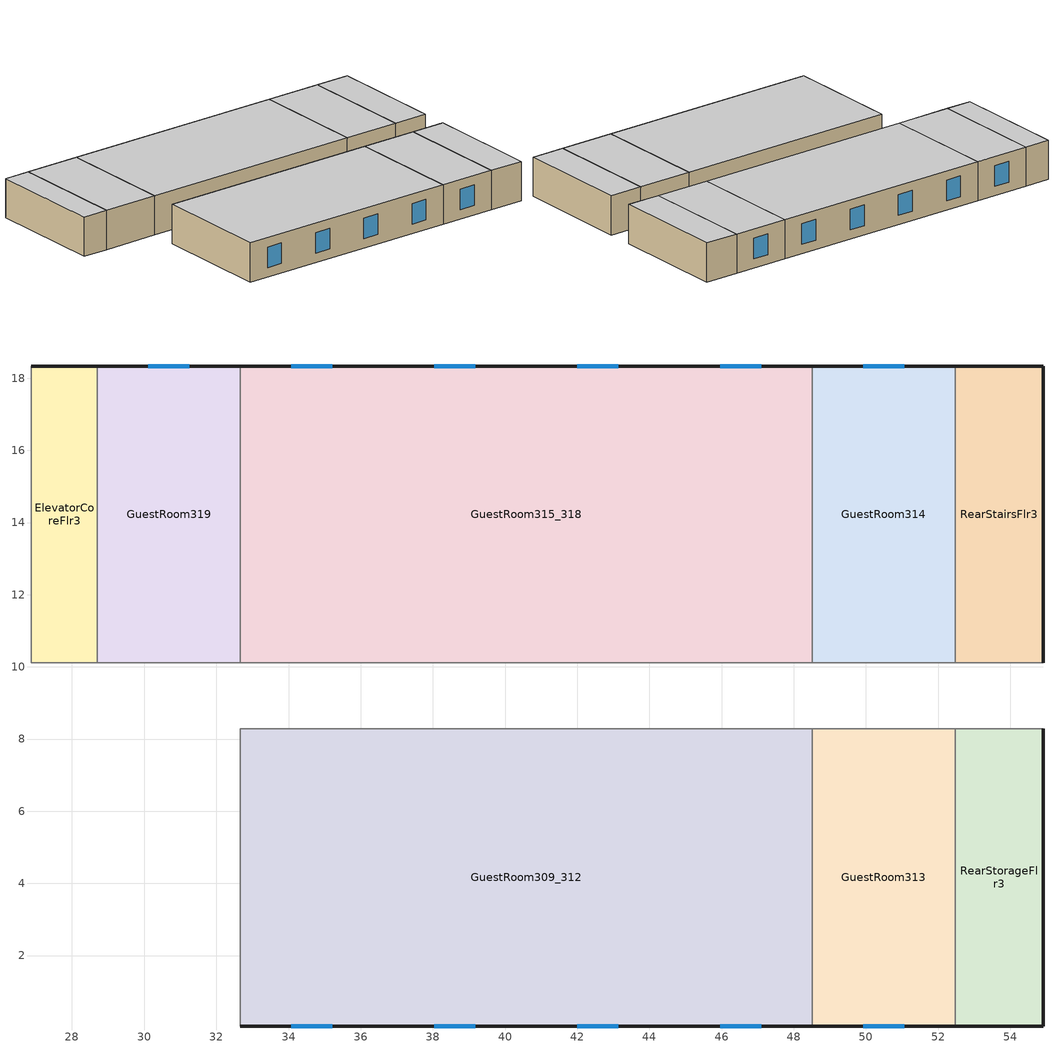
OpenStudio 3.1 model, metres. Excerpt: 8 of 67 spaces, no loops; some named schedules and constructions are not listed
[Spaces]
RearStairsFlr3
 floor to RearStairsFlr2 (NACM_Interior Floor): 54.91,18.34 54.91,10.11 52.47,10.11 52.47,18.34 z6.1
 wall outside (Base_CZ12-NonresMetalFrameWallU055): 54.91,10.11 54.91,18.34 52.47,18.34 z6.1:8.84
 wall to CorridorFlr3: 52.47,10.11 54.91,10.11 z6.1:8.84
 wall to GuestRoom314: 52.47,18.34 52.47,10.11 z6.1:8.84
 ceiling to RearStairsFlr4: 54.91,10.11 54.91,18.34 52.47,18.34 52.47,10.11 z8.84
GuestRoom309_312
 floor to GuestRoom209_212 (NACM_Interior Floor): 48.51,8.28 48.51,0.05 32.66,0.05 32.66,8.28 z6.1
 wall outside (Base_CZ12-ResMetalFrameWallU069): 32.66,0.05 48.51,0.05 z6.1:8.84
 wall to CorridorFlr3: 48.51,8.28 32.66,8.28 z6.1:8.84
 wall to GuestRoom306_308: 32.66,8.28 32.66,0.05 z6.1:8.84
 wall to GuestRoom313 (NACM_Interior Wall): 48.51,0.05 48.51,8.28 z6.1:8.84
 window (Base_AllCZ_FixedWinU36_Res): 34.07,0.05 35.21,0.05 / 38.04,0.05 39.18,0.05 / 42,0.05 43.14,0.05 / 45.96,0.05 47.1,0.05 z6.75:8.19
 ceiling to GuestRoom409_412: 48.51,0.05 48.51,8.28 32.66,8.28 32.66,0.05 z8.84
GuestRoom313
 floor to GuestRoom213 (NACM_Interior Floor): 52.47,8.28 52.47,0.05 48.51,0.05 48.51,8.28 z6.1
 wall outside (Base_CZ12-ResMetalFrameWallU069): 48.51,0.05 52.47,0.05 z6.1:8.84
 wall to CorridorFlr3: 52.47,8.28 48.51,8.28 z6.1:8.84
 wall to RearStorageFlr3 (NACM_Interior Wall): 52.47,0.05 52.47,8.28 z6.1:8.84
 window (Base_AllCZ_FixedWinU36_Res): 49.92,0.05 51.06,0.05 z6.75:8.19
 ceiling to GuestRoom413: 52.47,0.05 52.47,8.28 48.51,8.28 48.51,0.05 z8.84
RearStorageFlr3
 floor to RearStorageFlr2 (NACM_Interior Floor): 54.91,8.28 54.91,0.05 52.47,0.05 52.47,8.28 z6.1
 wall outside (Base_CZ12-NonresMetalFrameWallU055): 52.47,0.05 54.91,0.05 54.91,8.28 z6.1:8.84
 wall to CorridorFlr3: 54.91,8.28 52.47,8.28 z6.1:8.84
 ceiling to RearStorageFlr4: 54.91,0.05 54.91,8.28 52.47,8.28 52.47,0.05 z8.84
GuestRoom314
 floor to GuestRoom214 (NACM_Interior Floor): 52.47,18.34 52.47,10.11 48.51,10.11 48.51,18.34 z6.1
 wall outside (Base_CZ12-ResMetalFrameWallU069): 52.47,18.34 48.51,18.34 z6.1:8.84
 wall to CorridorFlr3: 48.51,10.11 52.47,10.11 z6.1:8.84
 wall to GuestRoom315_318 (NACM_Interior Wall): 48.51,18.34 48.51,10.11 z6.1:8.84
 window (Base_AllCZ_FixedWinU36_Res): 51.06,18.34 49.92,18.34 z6.75:8.19
 ceiling to GuestRoom414: 52.47,10.11 52.47,18.34 48.51,18.34 48.51,10.11 z8.84
GuestRoom315_318
 floor to GuestRoom215_218 (NACM_Interior Floor): 48.51,18.34 48.51,10.11 32.66,10.11 32.66,18.34 z6.1
 wall outside (Base_CZ12-ResMetalFrameWallU069): 48.51,18.34 32.66,18.34 z6.1:8.84
 wall to CorridorFlr3: 32.66,10.11 48.51,10.11 z6.1:8.84
 wall to GuestRoom319 (NACM_Interior Wall): 32.66,18.34 32.66,10.11 z6.1:8.84
 window (Base_AllCZ_FixedWinU36_Res): 47.1,18.34 45.96,18.34 / 43.14,18.34 42,18.34 / 39.18,18.34 38.04,18.34 / 35.21,18.34 34.07,18.34 z6.75:8.19
 ceiling to GuestRoom415_418: 48.51,10.11 48.51,18.34 32.66,18.34 32.66,10.11 z8.84
GuestRoom319
 floor to GuestRoom219 (NACM_Interior Floor): 32.66,18.34 32.66,10.11 28.7,10.11 28.7,18.34 z6.1
 wall outside (Base_CZ12-ResMetalFrameWallU069): 32.66,18.34 28.7,18.34 z6.1:8.84
 wall to CorridorFlr3: 28.7,10.11 32.66,10.11 z6.1:8.84
 wall to ElevatorCoreFlr3: 28.7,18.34 28.7,10.11 z6.1:8.84
 window (Base_AllCZ_FixedWinU36_Res): 31.25,18.34 30.11,18.34 z6.75:8.19
 ceiling to GuestRoom419: 32.66,10.11 32.66,18.34 28.7,18.34 28.7,10.11 z8.84
ElevatorCoreFlr3
 floor to ElevatorCoreFlr2 (NACM_Dropped Ceiling): 28.7,18.34 28.7,10.11 26.87,10.11 26.87,18.34 z6.1
 wall outside (Base_CZ12-NonresMetalFrameWallU055): 28.7,18.34 26.87,18.34 z6.1:8.84
 wall to CorridorFlr3: 26.87,18.34 26.87,10.11 28.7,10.11 z6.1:8.84
 ceiling to ElevatorCoreFlr4: 28.7,10.11 28.7,18.34 26.87,18.34 26.87,10.11 z8.84
[Schedule:Day]
GuestRoom406_408-ProcESch-da3: 1, 0, 0, 2, 0, 0, 3, 0, 0, 4, 0, 0, 5, 0, 0, 6, 0, 0, 7, 0, 0, 8, 0, 0, 9, 0, 0, 10, 0, 0, 11, 0, 0, 12, 0, 0, 13, 0, 0, 14, 0, 0, 15, 0, 0, 16, 0, 0, 17, 0, 0, 18, 0, 0, 19, 0, 0, 20, 0, 0, 21, 0, 0, 22, 0, 0, 23, 0, 0, 24, 0, 0
GuestRoom406_408-ProcESch-da6: 1, 0, 0.0355, 2, 0, 0.0339, 3, 0, 0.03, 4, 0, 0.0324, 5, 0, 0.0312, 6, 0, 0.031, 7, 0, 0.0316, 8, 0, 0.0344, 9, 0, 0.0394, 10, 0, 0.0382, 11, 0, 0.0375, 12, 0, 0.0382, 13, 0, 0.0389, 14, 0, 0.0395, 15, 0, 0.039, 16, 0, 0.0404, 17, 0, 0.0395, 18, 0, 0.0421, 19, 0, 0.0455, 20, 0, 0.0446, 21, 0, 0.0433, 22, 0, 0.0416, 23, 0, 0.0382, 24, 0, 0.0387
GuestRoom406_408-ProcESch-da7: 1, 0, 0.0342, 2, 0, 0.0318, 3, 0, 0.0307, 4, 0, 0.0302, 5, 0, 0.0293, 6, 0, 0.0302, 7, 0, 0.0341, 8, 0, 0.0376, 9, 0, 0.0363, 10, 0, 0.0334, 11, 0, 0.0325, 12, 0, 0.033, 13, 0, 0.0342, 14, 0, 0.0335, 15, 0, 0.0343, 16, 0, 0.0347, 17, 0, 0.0357, 18, 0, 0.0392, 19, 0, 0.0426, 20, 0, 0.0427, 21, 0, 0.0406, 22, 0, 0.0386, 23, 0, 0.0361, 24, 0, 0.0332
GuestRoom406_408-ProcESch-da8: 1, 0, 0.0359, 2, 0, 0.0343, 3, 0, 0.0337, 4, 0, 0.0328, 5, 0, 0.0317, 6, 0, 0.0315, 7, 0, 0.0322, 8, 0, 0.0349, 9, 0, 0.0397, 10, 0, 0.0386, 11, 0, 0.0379, 12, 0, 0.0387, 13, 0, 0.0395, 14, 0, 0.0401, 15, 0, 0.0396, 16, 0, 0.0407, 17, 0, 0.04, 18, 0, 0.0425, 19, 0, 0.0457, 20, 0, 0.0448, 21, 0, 0.0437, 22, 0, 0.0419, 23, 0, 0.0386, 24, 0, 0.039
[Schedule:Week]
GuestRoom406_408-ProcESch-wk3: GuestRoom406_408-ProcESch-da6, GuestRoom406_408-ProcESch-da7, GuestRoom406_408-ProcESch-da7, GuestRoom406_408-ProcESch-da7, GuestRoom406_408-ProcESch-da7, GuestRoom406_408-ProcESch-da7, GuestRoom406_408-ProcESch-da6, GuestRoom406_408-ProcESch-da6, GuestRoom406_408-ProcESch-da7, GuestRoom406_408-ProcESch-da3, GuestRoom406_408-ProcESch-da6, GuestRoom406_408-ProcESch-da6
GuestRoom406_408-ProcESch-wk4: GuestRoom406_408-ProcESch-da8, GuestRoom406_408-ProcESch-da9, GuestRoom406_408-ProcESch-da9, GuestRoom406_408-ProcESch-da9, GuestRoom406_408-ProcESch-da9, GuestRoom406_408-ProcESch-da9, GuestRoom406_408-ProcESch-da8, GuestRoom406_408-ProcESch-da8, GuestRoom406_408-ProcESch-da9, GuestRoom406_408-ProcESch-da3, GuestRoom406_408-ProcESch-da8, GuestRoom406_408-ProcESch-da8
GuestRoom406_408-ProcESch-wk5: GuestRoom406_408-ProcESch-da10, GuestRoom406_408-ProcESch-da11, GuestRoom406_408-ProcESch-da11, GuestRoom406_408-ProcESch-da11, GuestRoom406_408-ProcESch-da11, GuestRoom406_408-ProcESch-da11, GuestRoom406_408-ProcESch-da10, GuestRoom406_408-ProcESch-da10, GuestRoom406_408-ProcESch-da11, GuestRoom406_408-ProcESch-da3, GuestRoom406_408-ProcESch-da10, GuestRoom406_408-ProcESch-da10
GuestRoom406_408-ProcESch-wk6: GuestRoom406_408-ProcESch-da12, GuestRoom406_408-ProcESch-da13, GuestRoom406_408-ProcESch-da13, GuestRoom406_408-ProcESch-da13, GuestRoom406_408-ProcESch-da13, GuestRoom406_408-ProcESch-da13, GuestRoom406_408-ProcESch-da12, GuestRoom406_408-ProcESch-da12, GuestRoom406_408-ProcESch-da13, GuestRoom406_408-ProcESch-da3, GuestRoom406_408-ProcESch-da12, GuestRoom406_408-ProcESch-da12
GuestRoom406_408-ProcESch-wk7: GuestRoom406_408-ProcESch-da14, GuestRoom406_408-ProcESch-da15, GuestRoom406_408-ProcESch-da15, GuestRoom406_408-ProcESch-da15, GuestRoom406_408-ProcESch-da15, GuestRoom406_408-ProcESch-da15, GuestRoom406_408-ProcESch-da14, GuestRoom406_408-ProcESch-da14, GuestRoom406_408-ProcESch-da15, GuestRoom406_408-ProcESch-da3, GuestRoom406_408-ProcESch-da14, GuestRoom406_408-ProcESch-da14
GuestRoom406_408-ProcESch-wk8: GuestRoom406_408-ProcESch-da16, GuestRoom406_408-ProcESch-da17, GuestRoom406_408-ProcESch-da17, GuestRoom406_408-ProcESch-da17, GuestRoom406_408-ProcESch-da17, GuestRoom406_408-ProcESch-da17, GuestRoom406_408-ProcESch-da16, GuestRoom406_408-ProcESch-da16, GuestRoom406_408-ProcESch-da17, GuestRoom406_408-ProcESch-da3, GuestRoom406_408-ProcESch-da16, GuestRoom406_408-ProcESch-da16
GuestRoom406_408-ProcESch-wk9: GuestRoom406_408-ProcESch-da18, GuestRoom406_408-ProcESch-da19, GuestRoom406_408-ProcESch-da19, GuestRoom406_408-ProcESch-da19, GuestRoom406_408-ProcESch-da19, GuestRoom406_408-ProcESch-da19, GuestRoom406_408-ProcESch-da18, GuestRoom406_408-ProcESch-da18, GuestRoom406_408-ProcESch-da19, GuestRoom406_408-ProcESch-da3, GuestRoom406_408-ProcESch-da18, GuestRoom406_408-ProcESch-da18
GuestRoom406_408-ProcESch-wk10: GuestRoom406_408-ProcESch-da20, GuestRoom406_408-ProcESch-da21, GuestRoom406_408-ProcESch-da21, GuestRoom406_408-ProcESch-da21, GuestRoom406_408-ProcESch-da21, GuestRoom406_408-ProcESch-da21, GuestRoom406_408-ProcESch-da20, GuestRoom406_408-ProcESch-da20, GuestRoom406_408-ProcESch-da21, GuestRoom406_408-ProcESch-da3, GuestRoom406_408-ProcESch-da20, GuestRoom406_408-ProcESch-da20
GuestRoom406_408-ProcESch-wk11: GuestRoom406_408-ProcESch-da22, GuestRoom406_408-ProcESch-da23, GuestRoom406_408-ProcESch-da23, GuestRoom406_408-ProcESch-da23, GuestRoom406_408-ProcESch-da23, GuestRoom406_408-ProcESch-da23, GuestRoom406_408-ProcESch-da22, GuestRoom406_408-ProcESch-da22, GuestRoom406_408-ProcESch-da23, GuestRoom406_408-ProcESch-da3, GuestRoom406_408-ProcESch-da22, GuestRoom406_408-ProcESch-da22
GuestRoom406_408-ProcESch-wk12: GuestRoom406_408-ProcESch-da24, GuestRoom406_408-ProcESch-da25, GuestRoom406_408-ProcESch-da25, GuestRoom406_408-ProcESch-da25, GuestRoom406_408-ProcESch-da25, GuestRoom406_408-ProcESch-da25, GuestRoom406_408-ProcESch-da24, GuestRoom406_408-ProcESch-da24, GuestRoom406_408-ProcESch-da25, GuestRoom406_408-ProcESch-da3, GuestRoom406_408-ProcESch-da24, GuestRoom406_408-ProcESch-da24
GuestRoom409_412-ProcESch-wk1: GuestRoom409_412-ProcESch-da1, GuestRoom409_412-ProcESch-da2, GuestRoom409_412-ProcESch-da2, GuestRoom409_412-ProcESch-da2, GuestRoom409_412-ProcESch-da2, GuestRoom409_412-ProcESch-da2, GuestRoom409_412-ProcESch-da1, GuestRoom409_412-ProcESch-da1, GuestRoom409_412-ProcESch-da2, GuestRoom409_412-ProcESch-da3, GuestRoom409_412-ProcESch-da1, GuestRoom409_412-ProcESch-da1
GuestRoom409_412-ProcESch-wk2: GuestRoom409_412-ProcESch-da4, GuestRoom409_412-ProcESch-da5, GuestRoom409_412-ProcESch-da5, GuestRoom409_412-ProcESch-da5, GuestRoom409_412-ProcESch-da5, GuestRoom409_412-ProcESch-da5, GuestRoom409_412-ProcESch-da4, GuestRoom409_412-ProcESch-da4, GuestRoom409_412-ProcESch-da5, GuestRoom409_412-ProcESch-da3, GuestRoom409_412-ProcESch-da4, GuestRoom409_412-ProcESch-da4
GuestRoom409_412-ProcESch-wk3: GuestRoom409_412-ProcESch-da6, GuestRoom409_412-ProcESch-da7, GuestRoom409_412-ProcESch-da7, GuestRoom409_412-ProcESch-da7, GuestRoom409_412-ProcESch-da7, GuestRoom409_412-ProcESch-da7, GuestRoom409_412-ProcESch-da6, GuestRoom409_412-ProcESch-da6, GuestRoom409_412-ProcESch-da7, GuestRoom409_412-ProcESch-da3, GuestRoom409_412-ProcESch-da6, GuestRoom409_412-ProcESch-da6
GuestRoom409_412-ProcESch-wk4: GuestRoom409_412-ProcESch-da8, GuestRoom409_412-ProcESch-da9, GuestRoom409_412-ProcESch-da9, GuestRoom409_412-ProcESch-da9, GuestRoom409_412-ProcESch-da9, GuestRoom409_412-ProcESch-da9, GuestRoom409_412-ProcESch-da8, GuestRoom409_412-ProcESch-da8, GuestRoom409_412-ProcESch-da9, GuestRoom409_412-ProcESch-da3, GuestRoom409_412-ProcESch-da8, GuestRoom409_412-ProcESch-da8
GuestRoom409_412-ProcESch-wk5: GuestRoom409_412-ProcESch-da10, GuestRoom409_412-ProcESch-da11, GuestRoom409_412-ProcESch-da11, GuestRoom409_412-ProcESch-da11, GuestRoom409_412-ProcESch-da11, GuestRoom409_412-ProcESch-da11, GuestRoom409_412-ProcESch-da10, GuestRoom409_412-ProcESch-da10, GuestRoom409_412-ProcESch-da11, GuestRoom409_412-ProcESch-da3, GuestRoom409_412-ProcESch-da10, GuestRoom409_412-ProcESch-da10
GuestRoom409_412-ProcESch-wk6: GuestRoom409_412-ProcESch-da12, GuestRoom409_412-ProcESch-da13, GuestRoom409_412-ProcESch-da13, GuestRoom409_412-ProcESch-da13, GuestRoom409_412-ProcESch-da13, GuestRoom409_412-ProcESch-da13, GuestRoom409_412-ProcESch-da12, GuestRoom409_412-ProcESch-da12, GuestRoom409_412-ProcESch-da13, GuestRoom409_412-ProcESch-da3, GuestRoom409_412-ProcESch-da12, GuestRoom409_412-ProcESch-da12
GuestRoom409_412-ProcESch-wk7: GuestRoom409_412-ProcESch-da14, GuestRoom409_412-ProcESch-da15, GuestRoom409_412-ProcESch-da15, GuestRoom409_412-ProcESch-da15, GuestRoom409_412-ProcESch-da15, GuestRoom409_412-ProcESch-da15, GuestRoom409_412-ProcESch-da14, GuestRoom409_412-ProcESch-da14, GuestRoom409_412-ProcESch-da15, GuestRoom409_412-ProcESch-da3, GuestRoom409_412-ProcESch-da14, GuestRoom409_412-ProcESch-da14
GuestRoom409_412-ProcESch-wk8: GuestRoom409_412-ProcESch-da16, GuestRoom409_412-ProcESch-da17, GuestRoom409_412-ProcESch-da17, GuestRoom409_412-ProcESch-da17, GuestRoom409_412-ProcESch-da17, GuestRoom409_412-ProcESch-da17, GuestRoom409_412-ProcESch-da16, GuestRoom409_412-ProcESch-da16, GuestRoom409_412-ProcESch-da17, GuestRoom409_412-ProcESch-da3, GuestRoom409_412-ProcESch-da16, GuestRoom409_412-ProcESch-da16
GuestRoom409_412-ProcESch-wk9: GuestRoom409_412-ProcESch-da18, GuestRoom409_412-ProcESch-da19, GuestRoom409_412-ProcESch-da19, GuestRoom409_412-ProcESch-da19, GuestRoom409_412-ProcESch-da19, GuestRoom409_412-ProcESch-da19, GuestRoom409_412-ProcESch-da18, GuestRoom409_412-ProcESch-da18, GuestRoom409_412-ProcESch-da19, GuestRoom409_412-ProcESch-da3, GuestRoom409_412-ProcESch-da18, GuestRoom409_412-ProcESch-da18
GuestRoom409_412-ProcESch-wk10: GuestRoom409_412-ProcESch-da20, GuestRoom409_412-ProcESch-da21, GuestRoom409_412-ProcESch-da21, GuestRoom409_412-ProcESch-da21, GuestRoom409_412-ProcESch-da21, GuestRoom409_412-ProcESch-da21, GuestRoom409_412-ProcESch-da20, GuestRoom409_412-ProcESch-da20, GuestRoom409_412-ProcESch-da21, GuestRoom409_412-ProcESch-da3, GuestRoom409_412-ProcESch-da20, GuestRoom409_412-ProcESch-da20
GuestRoom409_412-ProcESch-wk11: GuestRoom409_412-ProcESch-da22, GuestRoom409_412-ProcESch-da23, GuestRoom409_412-ProcESch-da23, GuestRoom409_412-ProcESch-da23, GuestRoom409_412-ProcESch-da23, GuestRoom409_412-ProcESch-da23, GuestRoom409_412-ProcESch-da22, GuestRoom409_412-ProcESch-da22, GuestRoom409_412-ProcESch-da23, GuestRoom409_412-ProcESch-da3, GuestRoom409_412-ProcESch-da22, GuestRoom409_412-ProcESch-da22
GuestRoom409_412-ProcESch-wk12: GuestRoom409_412-ProcESch-da24, GuestRoom409_412-ProcESch-da25, GuestRoom409_412-ProcESch-da25, GuestRoom409_412-ProcESch-da25, GuestRoom409_412-ProcESch-da25, GuestRoom409_412-ProcESch-da25, GuestRoom409_412-ProcESch-da24, GuestRoom409_412-ProcESch-da24, GuestRoom409_412-ProcESch-da25, GuestRoom409_412-ProcESch-da3, GuestRoom409_412-ProcESch-da24, GuestRoom409_412-ProcESch-da24
GuestRoom413-ProcESch-wk1: GuestRoom413-ProcESch-da1, GuestRoom413-ProcESch-da2, GuestRoom413-ProcESch-da2, GuestRoom413-ProcESch-da2, GuestRoom413-ProcESch-da2, GuestRoom413-ProcESch-da2, GuestRoom413-ProcESch-da1, GuestRoom413-ProcESch-da1, GuestRoom413-ProcESch-da2, GuestRoom413-ProcESch-da3, GuestRoom413-ProcESch-da1, GuestRoom413-ProcESch-da1
GuestRoom413-ProcESch-wk2: GuestRoom413-ProcESch-da4, GuestRoom413-ProcESch-da5, GuestRoom413-ProcESch-da5, GuestRoom413-ProcESch-da5, GuestRoom413-ProcESch-da5, GuestRoom413-ProcESch-da5, GuestRoom413-ProcESch-da4, GuestRoom413-ProcESch-da4, GuestRoom413-ProcESch-da5, GuestRoom413-ProcESch-da3, GuestRoom413-ProcESch-da4, GuestRoom413-ProcESch-da4
GuestRoom413-ProcESch-wk3: GuestRoom413-ProcESch-da6, GuestRoom413-ProcESch-da7, GuestRoom413-ProcESch-da7, GuestRoom413-ProcESch-da7, GuestRoom413-ProcESch-da7, GuestRoom413-ProcESch-da7, GuestRoom413-ProcESch-da6, GuestRoom413-ProcESch-da6, GuestRoom413-ProcESch-da7, GuestRoom413-ProcESch-da3, GuestRoom413-ProcESch-da6, GuestRoom413-ProcESch-da6
GuestRoom413-ProcESch-wk4: GuestRoom413-ProcESch-da8, GuestRoom413-ProcESch-da9, GuestRoom413-ProcESch-da9, GuestRoom413-ProcESch-da9, GuestRoom413-ProcESch-da9, GuestRoom413-ProcESch-da9, GuestRoom413-ProcESch-da8, GuestRoom413-ProcESch-da8, GuestRoom413-ProcESch-da9, GuestRoom413-ProcESch-da3, GuestRoom413-ProcESch-da8, GuestRoom413-ProcESch-da8
GuestRoom413-ProcESch-wk5: GuestRoom413-ProcESch-da10, GuestRoom413-ProcESch-da11, GuestRoom413-ProcESch-da11, GuestRoom413-ProcESch-da11, GuestRoom413-ProcESch-da11, GuestRoom413-ProcESch-da11, GuestRoom413-ProcESch-da10, GuestRoom413-ProcESch-da10, GuestRoom413-ProcESch-da11, GuestRoom413-ProcESch-da3, GuestRoom413-ProcESch-da10, GuestRoom413-ProcESch-da10
GuestRoom413-ProcESch-wk6: GuestRoom413-ProcESch-da12, GuestRoom413-ProcESch-da13, GuestRoom413-ProcESch-da13, GuestRoom413-ProcESch-da13, GuestRoom413-ProcESch-da13, GuestRoom413-ProcESch-da13, GuestRoom413-ProcESch-da12, GuestRoom413-ProcESch-da12, GuestRoom413-ProcESch-da13, GuestRoom413-ProcESch-da3, GuestRoom413-ProcESch-da12, GuestRoom413-ProcESch-da12
GuestRoom413-ProcESch-wk7: GuestRoom413-ProcESch-da14, GuestRoom413-ProcESch-da15, GuestRoom413-ProcESch-da15, GuestRoom413-ProcESch-da15, GuestRoom413-ProcESch-da15, GuestRoom413-ProcESch-da15, GuestRoom413-ProcESch-da14, GuestRoom413-ProcESch-da14, GuestRoom413-ProcESch-da15, GuestRoom413-ProcESch-da3, GuestRoom413-ProcESch-da14, GuestRoom413-ProcESch-da14
GuestRoom413-ProcESch-wk8: GuestRoom413-ProcESch-da16, GuestRoom413-ProcESch-da17, GuestRoom413-ProcESch-da17, GuestRoom413-ProcESch-da17, GuestRoom413-ProcESch-da17, GuestRoom413-ProcESch-da17, GuestRoom413-ProcESch-da16, GuestRoom413-ProcESch-da16, GuestRoom413-ProcESch-da17, GuestRoom413-ProcESch-da3, GuestRoom413-ProcESch-da16, GuestRoom413-ProcESch-da16
GuestRoom413-ProcESch-wk9: GuestRoom413-ProcESch-da18, GuestRoom413-ProcESch-da19, GuestRoom413-ProcESch-da19, GuestRoom413-ProcESch-da19, GuestRoom413-ProcESch-da19, GuestRoom413-ProcESch-da19, GuestRoom413-ProcESch-da18, GuestRoom413-ProcESch-da18, GuestRoom413-ProcESch-da19, GuestRoom413-ProcESch-da3, GuestRoom413-ProcESch-da18, GuestRoom413-ProcESch-da18
GuestRoom413-ProcESch-wk10: GuestRoom413-ProcESch-da20, GuestRoom413-ProcESch-da21, GuestRoom413-ProcESch-da21, GuestRoom413-ProcESch-da21, GuestRoom413-ProcESch-da21, GuestRoom413-ProcESch-da21, GuestRoom413-ProcESch-da20, GuestRoom413-ProcESch-da20, GuestRoom413-ProcESch-da21, GuestRoom413-ProcESch-da3, GuestRoom413-ProcESch-da20, GuestRoom413-ProcESch-da20
GuestRoom413-ProcESch-wk11: GuestRoom413-ProcESch-da22, GuestRoom413-ProcESch-da23, GuestRoom413-ProcESch-da23, GuestRoom413-ProcESch-da23, GuestRoom413-ProcESch-da23, GuestRoom413-ProcESch-da23, GuestRoom413-ProcESch-da22, GuestRoom413-ProcESch-da22, GuestRoom413-ProcESch-da23, GuestRoom413-ProcESch-da3, GuestRoom413-ProcESch-da22, GuestRoom413-ProcESch-da22
GuestRoom413-ProcESch-wk12: GuestRoom413-ProcESch-da24, GuestRoom413-ProcESch-da25, GuestRoom413-ProcESch-da25, GuestRoom413-ProcESch-da25, GuestRoom413-ProcESch-da25, GuestRoom413-ProcESch-da25, GuestRoom413-ProcESch-da24, GuestRoom413-ProcESch-da24, GuestRoom413-ProcESch-da25, GuestRoom413-ProcESch-da3, GuestRoom413-ProcESch-da24, GuestRoom413-ProcESch-da24
GuestRoom414-ProcESch-wk1: GuestRoom414-ProcESch-da1, GuestRoom414-ProcESch-da2, GuestRoom414-ProcESch-da2, GuestRoom414-ProcESch-da2, GuestRoom414-ProcESch-da2, GuestRoom414-ProcESch-da2, GuestRoom414-ProcESch-da1, GuestRoom414-ProcESch-da1, GuestRoom414-ProcESch-da2, GuestRoom414-ProcESch-da3, GuestRoom414-ProcESch-da1, GuestRoom414-ProcESch-da1
GuestRoom414-ProcESch-wk2: GuestRoom414-ProcESch-da4, GuestRoom414-ProcESch-da5, GuestRoom414-ProcESch-da5, GuestRoom414-ProcESch-da5, GuestRoom414-ProcESch-da5, GuestRoom414-ProcESch-da5, GuestRoom414-ProcESch-da4, GuestRoom414-ProcESch-da4, GuestRoom414-ProcESch-da5, GuestRoom414-ProcESch-da3, GuestRoom414-ProcESch-da4, GuestRoom414-ProcESch-da4
GuestRoom414-ProcESch-wk3: GuestRoom414-ProcESch-da6, GuestRoom414-ProcESch-da7, GuestRoom414-ProcESch-da7, GuestRoom414-ProcESch-da7, GuestRoom414-ProcESch-da7, GuestRoom414-ProcESch-da7, GuestRoom414-ProcESch-da6, GuestRoom414-ProcESch-da6, GuestRoom414-ProcESch-da7, GuestRoom414-ProcESch-da3, GuestRoom414-ProcESch-da6, GuestRoom414-ProcESch-da6
GuestRoom414-ProcESch-wk4: GuestRoom414-ProcESch-da8, GuestRoom414-ProcESch-da9, GuestRoom414-ProcESch-da9, GuestRoom414-ProcESch-da9, GuestRoom414-ProcESch-da9, GuestRoom414-ProcESch-da9, GuestRoom414-ProcESch-da8, GuestRoom414-ProcESch-da8, GuestRoom414-ProcESch-da9, GuestRoom414-ProcESch-da3, GuestRoom414-ProcESch-da8, GuestRoom414-ProcESch-da8
GuestRoom414-ProcESch-wk5: GuestRoom414-ProcESch-da10, GuestRoom414-ProcESch-da11, GuestRoom414-ProcESch-da11, GuestRoom414-ProcESch-da11, GuestRoom414-ProcESch-da11, GuestRoom414-ProcESch-da11, GuestRoom414-ProcESch-da10, GuestRoom414-ProcESch-da10, GuestRoom414-ProcESch-da11, GuestRoom414-ProcESch-da3, GuestRoom414-ProcESch-da10, GuestRoom414-ProcESch-da10
GuestRoom414-ProcESch-wk6: GuestRoom414-ProcESch-da12, GuestRoom414-ProcESch-da13, GuestRoom414-ProcESch-da13, GuestRoom414-ProcESch-da13, GuestRoom414-ProcESch-da13, GuestRoom414-ProcESch-da13, GuestRoom414-ProcESch-da12, GuestRoom414-ProcESch-da12, GuestRoom414-ProcESch-da13, GuestRoom414-ProcESch-da3, GuestRoom414-ProcESch-da12, GuestRoom414-ProcESch-da12
GuestRoom414-ProcESch-wk7: GuestRoom414-ProcESch-da14, GuestRoom414-ProcESch-da15, GuestRoom414-ProcESch-da15, GuestRoom414-ProcESch-da15, GuestRoom414-ProcESch-da15, GuestRoom414-ProcESch-da15, GuestRoom414-ProcESch-da14, GuestRoom414-ProcESch-da14, GuestRoom414-ProcESch-da15, GuestRoom414-ProcESch-da3, GuestRoom414-ProcESch-da14, GuestRoom414-ProcESch-da14
GuestRoom414-ProcESch-wk8: GuestRoom414-ProcESch-da16, GuestRoom414-ProcESch-da17, GuestRoom414-ProcESch-da17, GuestRoom414-ProcESch-da17, GuestRoom414-ProcESch-da17, GuestRoom414-ProcESch-da17, GuestRoom414-ProcESch-da16, GuestRoom414-ProcESch-da16, GuestRoom414-ProcESch-da17, GuestRoom414-ProcESch-da3, GuestRoom414-ProcESch-da16, GuestRoom414-ProcESch-da16
GuestRoom414-ProcESch-wk9: GuestRoom414-ProcESch-da18, GuestRoom414-ProcESch-da19, GuestRoom414-ProcESch-da19, GuestRoom414-ProcESch-da19, GuestRoom414-ProcESch-da19, GuestRoom414-ProcESch-da19, GuestRoom414-ProcESch-da18, GuestRoom414-ProcESch-da18, GuestRoom414-ProcESch-da19, GuestRoom414-ProcESch-da3, GuestRoom414-ProcESch-da18, GuestRoom414-ProcESch-da18
GuestRoom414-ProcESch-wk10: GuestRoom414-ProcESch-da20, GuestRoom414-ProcESch-da21, GuestRoom414-ProcESch-da21, GuestRoom414-ProcESch-da21, GuestRoom414-ProcESch-da21, GuestRoom414-ProcESch-da21, GuestRoom414-ProcESch-da20, GuestRoom414-ProcESch-da20, GuestRoom414-ProcESch-da21, GuestRoom414-ProcESch-da3, GuestRoom414-ProcESch-da20, GuestRoom414-ProcESch-da20
GuestRoom414-ProcESch-wk11: GuestRoom414-ProcESch-da22, GuestRoom414-ProcESch-da23, GuestRoom414-ProcESch-da23, GuestRoom414-ProcESch-da23, GuestRoom414-ProcESch-da23, GuestRoom414-ProcESch-da23, GuestRoom414-ProcESch-da22, GuestRoom414-ProcESch-da22, GuestRoom414-ProcESch-da23, GuestRoom414-ProcESch-da3, GuestRoom414-ProcESch-da22, GuestRoom414-ProcESch-da22
GuestRoom414-ProcESch-wk12: GuestRoom414-ProcESch-da24, GuestRoom414-ProcESch-da25, GuestRoom414-ProcESch-da25, GuestRoom414-ProcESch-da25, GuestRoom414-ProcESch-da25, GuestRoom414-ProcESch-da25, GuestRoom414-ProcESch-da24, GuestRoom414-ProcESch-da24, GuestRoom414-ProcESch-da25, GuestRoom414-ProcESch-da3, GuestRoom414-ProcESch-da24, GuestRoom414-ProcESch-da24
GuestRoom415_418-ProcESch-wk1: GuestRoom415_418-ProcESch-da1, GuestRoom415_418-ProcESch-da2, GuestRoom415_418-ProcESch-da2, GuestRoom415_418-ProcESch-da2, GuestRoom415_418-ProcESch-da2, GuestRoom415_418-ProcESch-da2, GuestRoom415_418-ProcESch-da1, GuestRoom415_418-ProcESch-da1, GuestRoom415_418-ProcESch-da2, GuestRoom415_418-ProcESch-da3, GuestRoom415_418-ProcESch-da1, GuestRoom415_418-ProcESch-da1
GuestRoom415_418-ProcESch-wk2: GuestRoom415_418-ProcESch-da4, GuestRoom415_418-ProcESch-da5, GuestRoom415_418-ProcESch-da5, GuestRoom415_418-ProcESch-da5, GuestRoom415_418-ProcESch-da5, GuestRoom415_418-ProcESch-da5, GuestRoom415_418-ProcESch-da4, GuestRoom415_418-ProcESch-da4, GuestRoom415_418-ProcESch-da5, GuestRoom415_418-ProcESch-da3, GuestRoom415_418-ProcESch-da4, GuestRoom415_418-ProcESch-da4
GuestRoom415_418-ProcESch-wk3: GuestRoom415_418-ProcESch-da6, GuestRoom415_418-ProcESch-da7, GuestRoom415_418-ProcESch-da7, GuestRoom415_418-ProcESch-da7, GuestRoom415_418-ProcESch-da7, GuestRoom415_418-ProcESch-da7, GuestRoom415_418-ProcESch-da6, GuestRoom415_418-ProcESch-da6, GuestRoom415_418-ProcESch-da7, GuestRoom415_418-ProcESch-da3, GuestRoom415_418-ProcESch-da6, GuestRoom415_418-ProcESch-da6
GuestRoom415_418-ProcESch-wk4: GuestRoom415_418-ProcESch-da8, GuestRoom415_418-ProcESch-da9, GuestRoom415_418-ProcESch-da9, GuestRoom415_418-ProcESch-da9, GuestRoom415_418-ProcESch-da9, GuestRoom415_418-ProcESch-da9, GuestRoom415_418-ProcESch-da8, GuestRoom415_418-ProcESch-da8, GuestRoom415_418-ProcESch-da9, GuestRoom415_418-ProcESch-da3, GuestRoom415_418-ProcESch-da8, GuestRoom415_418-ProcESch-da8
GuestRoom415_418-ProcESch-wk5: GuestRoom415_418-ProcESch-da10, GuestRoom415_418-ProcESch-da11, GuestRoom415_418-ProcESch-da11, GuestRoom415_418-ProcESch-da11, GuestRoom415_418-ProcESch-da11, GuestRoom415_418-ProcESch-da11, GuestRoom415_418-ProcESch-da10, GuestRoom415_418-ProcESch-da10, GuestRoom415_418-ProcESch-da11, GuestRoom415_418-ProcESch-da3, GuestRoom415_418-ProcESch-da10, GuestRoom415_418-ProcESch-da10
GuestRoom415_418-ProcESch-wk6: GuestRoom415_418-ProcESch-da12, GuestRoom415_418-ProcESch-da13, GuestRoom415_418-ProcESch-da13, GuestRoom415_418-ProcESch-da13, GuestRoom415_418-ProcESch-da13, GuestRoom415_418-ProcESch-da13, GuestRoom415_418-ProcESch-da12, GuestRoom415_418-ProcESch-da12, GuestRoom415_418-ProcESch-da13, GuestRoom415_418-ProcESch-da3, GuestRoom415_418-ProcESch-da12, GuestRoom415_418-ProcESch-da12
GuestRoom415_418-ProcESch-wk7: GuestRoom415_418-ProcESch-da14, GuestRoom415_418-ProcESch-da15, GuestRoom415_418-ProcESch-da15, GuestRoom415_418-ProcESch-da15, GuestRoom415_418-ProcESch-da15, GuestRoom415_418-ProcESch-da15, GuestRoom415_418-ProcESch-da14, GuestRoom415_418-ProcESch-da14, GuestRoom415_418-ProcESch-da15, GuestRoom415_418-ProcESch-da3, GuestRoom415_418-ProcESch-da14, GuestRoom415_418-ProcESch-da14
GuestRoom415_418-ProcESch-wk8: GuestRoom415_418-ProcESch-da16, GuestRoom415_418-ProcESch-da17, GuestRoom415_418-ProcESch-da17, GuestRoom415_418-ProcESch-da17, GuestRoom415_418-ProcESch-da17, GuestRoom415_418-ProcESch-da17, GuestRoom415_418-ProcESch-da16, GuestRoom415_418-ProcESch-da16, GuestRoom415_418-ProcESch-da17, GuestRoom415_418-ProcESch-da3, GuestRoom415_418-ProcESch-da16, GuestRoom415_418-ProcESch-da16
GuestRoom415_418-ProcESch-wk9: GuestRoom415_418-ProcESch-da18, GuestRoom415_418-ProcESch-da19, GuestRoom415_418-ProcESch-da19, GuestRoom415_418-ProcESch-da19, GuestRoom415_418-ProcESch-da19, GuestRoom415_418-ProcESch-da19, GuestRoom415_418-ProcESch-da18, GuestRoom415_418-ProcESch-da18, GuestRoom415_418-ProcESch-da19, GuestRoom415_418-ProcESch-da3, GuestRoom415_418-ProcESch-da18, GuestRoom415_418-ProcESch-da18
GuestRoom415_418-ProcESch-wk10: GuestRoom415_418-ProcESch-da20, GuestRoom415_418-ProcESch-da21, GuestRoom415_418-ProcESch-da21, GuestRoom415_418-ProcESch-da21, GuestRoom415_418-ProcESch-da21, GuestRoom415_418-ProcESch-da21, GuestRoom415_418-ProcESch-da20, GuestRoom415_418-ProcESch-da20, GuestRoom415_418-ProcESch-da21, GuestRoom415_418-ProcESch-da3, GuestRoom415_418-ProcESch-da20, GuestRoom415_418-ProcESch-da20
GuestRoom415_418-ProcESch-wk11: GuestRoom415_418-ProcESch-da22, GuestRoom415_418-ProcESch-da23, GuestRoom415_418-ProcESch-da23, GuestRoom415_418-ProcESch-da23, GuestRoom415_418-ProcESch-da23, GuestRoom415_418-ProcESch-da23, GuestRoom415_418-ProcESch-da22, GuestRoom415_418-ProcESch-da22, GuestRoom415_418-ProcESch-da23, GuestRoom415_418-ProcESch-da3, GuestRoom415_418-ProcESch-da22, GuestRoom415_418-ProcESch-da22
GuestRoom415_418-ProcESch-wk12: GuestRoom415_418-ProcESch-da24, GuestRoom415_418-ProcESch-da25, GuestRoom415_418-ProcESch-da25, GuestRoom415_418-ProcESch-da25, GuestRoom415_418-ProcESch-da25, GuestRoom415_418-ProcESch-da25, GuestRoom415_418-ProcESch-da24, GuestRoom415_418-ProcESch-da24, GuestRoom415_418-ProcESch-da25, GuestRoom415_418-ProcESch-da3, GuestRoom415_418-ProcESch-da24, GuestRoom415_418-ProcESch-da24
GuestRoom419-ProcESch-wk1: GuestRoom419-ProcESch-da1, GuestRoom419-ProcESch-da2, GuestRoom419-ProcESch-da2, GuestRoom419-ProcESch-da2, GuestRoom419-ProcESch-da2, GuestRoom419-ProcESch-da2, GuestRoom419-ProcESch-da1, GuestRoom419-ProcESch-da1, GuestRoom419-ProcESch-da2, GuestRoom419-ProcESch-da3, GuestRoom419-ProcESch-da1, GuestRoom419-ProcESch-da1
GuestRoom419-ProcESch-wk2: GuestRoom419-ProcESch-da4, GuestRoom419-ProcESch-da5, GuestRoom419-ProcESch-da5, GuestRoom419-ProcESch-da5, GuestRoom419-ProcESch-da5, GuestRoom419-ProcESch-da5, GuestRoom419-ProcESch-da4, GuestRoom419-ProcESch-da4, GuestRoom419-ProcESch-da5, GuestRoom419-ProcESch-da3, GuestRoom419-ProcESch-da4, GuestRoom419-ProcESch-da4
GuestRoom419-ProcESch-wk3: GuestRoom419-ProcESch-da6, GuestRoom419-ProcESch-da7, GuestRoom419-ProcESch-da7, GuestRoom419-ProcESch-da7, GuestRoom419-ProcESch-da7, GuestRoom419-ProcESch-da7, GuestRoom419-ProcESch-da6, GuestRoom419-ProcESch-da6, GuestRoom419-ProcESch-da7, GuestRoom419-ProcESch-da3, GuestRoom419-ProcESch-da6, GuestRoom419-ProcESch-da6
GuestRoom419-ProcESch-wk4: GuestRoom419-ProcESch-da8, GuestRoom419-ProcESch-da9, GuestRoom419-ProcESch-da9, GuestRoom419-ProcESch-da9, GuestRoom419-ProcESch-da9, GuestRoom419-ProcESch-da9, GuestRoom419-ProcESch-da8, GuestRoom419-ProcESch-da8, GuestRoom419-ProcESch-da9, GuestRoom419-ProcESch-da3, GuestRoom419-ProcESch-da8, GuestRoom419-ProcESch-da8
GuestRoom419-ProcESch-wk5: GuestRoom419-ProcESch-da10, GuestRoom419-ProcESch-da11, GuestRoom419-ProcESch-da11, GuestRoom419-ProcESch-da11, GuestRoom419-ProcESch-da11, GuestRoom419-ProcESch-da11, GuestRoom419-ProcESch-da10, GuestRoom419-ProcESch-da10, GuestRoom419-ProcESch-da11, GuestRoom419-ProcESch-da3, GuestRoom419-ProcESch-da10, GuestRoom419-ProcESch-da10
GuestRoom419-ProcESch-wk6: GuestRoom419-ProcESch-da12, GuestRoom419-ProcESch-da13, GuestRoom419-ProcESch-da13, GuestRoom419-ProcESch-da13, GuestRoom419-ProcESch-da13, GuestRoom419-ProcESch-da13, GuestRoom419-ProcESch-da12, GuestRoom419-ProcESch-da12, GuestRoom419-ProcESch-da13, GuestRoom419-ProcESch-da3, GuestRoom419-ProcESch-da12, GuestRoom419-ProcESch-da12
GuestRoom419-ProcESch-wk7: GuestRoom419-ProcESch-da14, GuestRoom419-ProcESch-da15, GuestRoom419-ProcESch-da15, GuestRoom419-ProcESch-da15, GuestRoom419-ProcESch-da15, GuestRoom419-ProcESch-da15, GuestRoom419-ProcESch-da14, GuestRoom419-ProcESch-da14, GuestRoom419-ProcESch-da15, GuestRoom419-ProcESch-da3, GuestRoom419-ProcESch-da14, GuestRoom419-ProcESch-da14
GuestRoom419-ProcESch-wk8: GuestRoom419-ProcESch-da16, GuestRoom419-ProcESch-da17, GuestRoom419-ProcESch-da17, GuestRoom419-ProcESch-da17, GuestRoom419-ProcESch-da17, GuestRoom419-ProcESch-da17, GuestRoom419-ProcESch-da16, GuestRoom419-ProcESch-da16, GuestRoom419-ProcESch-da17, GuestRoom419-ProcESch-da3, GuestRoom419-ProcESch-da16, GuestRoom419-ProcESch-da16
GuestRoom419-ProcESch-wk9: GuestRoom419-ProcESch-da18, GuestRoom419-ProcESch-da19, GuestRoom419-ProcESch-da19, GuestRoom419-ProcESch-da19, GuestRoom419-ProcESch-da19, GuestRoom419-ProcESch-da19, GuestRoom419-ProcESch-da18, GuestRoom419-ProcESch-da18, GuestRoom419-ProcESch-da19, GuestRoom419-ProcESch-da3, GuestRoom419-ProcESch-da18, GuestRoom419-ProcESch-da18
GuestRoom419-ProcESch-wk10: GuestRoom419-ProcESch-da20, GuestRoom419-ProcESch-da21, GuestRoom419-ProcESch-da21, GuestRoom419-ProcESch-da21, GuestRoom419-ProcESch-da21, GuestRoom419-ProcESch-da21, GuestRoom419-ProcESch-da20, GuestRoom419-ProcESch-da20, GuestRoom419-ProcESch-da21, GuestRoom419-ProcESch-da3, GuestRoom419-ProcESch-da20, GuestRoom419-ProcESch-da20
GuestRoom419-ProcESch-wk11: GuestRoom419-ProcESch-da22, GuestRoom419-ProcESch-da23, GuestRoom419-ProcESch-da23, GuestRoom419-ProcESch-da23, GuestRoom419-ProcESch-da23, GuestRoom419-ProcESch-da23, GuestRoom419-ProcESch-da22, GuestRoom419-ProcESch-da22, GuestRoom419-ProcESch-da23, GuestRoom419-ProcESch-da3, GuestRoom419-ProcESch-da22, GuestRoom419-ProcESch-da22
GuestRoom419-ProcESch-wk12: GuestRoom419-ProcESch-da24, GuestRoom419-ProcESch-da25, GuestRoom419-ProcESch-da25, GuestRoom419-ProcESch-da25, GuestRoom419-ProcESch-da25, GuestRoom419-ProcESch-da25, GuestRoom419-ProcESch-da24, GuestRoom419-ProcESch-da24, GuestRoom419-ProcESch-da25, GuestRoom419-ProcESch-da3, GuestRoom419-ProcESch-da24, GuestRoom419-ProcESch-da24
GuestRoom420_423-ProcESch-wk1: GuestRoom420_423-ProcESch-da1, GuestRoom420_423-ProcESch-da2, GuestRoom420_423-ProcESch-da2, GuestRoom420_423-ProcESch-da2, GuestRoom420_423-ProcESch-da2, GuestRoom420_423-ProcESch-da2, GuestRoom420_423-ProcESch-da1, GuestRoom420_423-ProcESch-da1, GuestRoom420_423-ProcESch-da2, GuestRoom420_423-ProcESch-da3, GuestRoom420_423-ProcESch-da1, GuestRoom420_423-ProcESch-da1
GuestRoom420_423-ProcESch-wk2: GuestRoom420_423-ProcESch-da4, GuestRoom420_423-ProcESch-da5, GuestRoom420_423-ProcESch-da5, GuestRoom420_423-ProcESch-da5, GuestRoom420_423-ProcESch-da5, GuestRoom420_423-ProcESch-da5, GuestRoom420_423-ProcESch-da4, GuestRoom420_423-ProcESch-da4, GuestRoom420_423-ProcESch-da5, GuestRoom420_423-ProcESch-da3, GuestRoom420_423-ProcESch-da4, GuestRoom420_423-ProcESch-da4
GuestRoom420_423-ProcESch-wk3: GuestRoom420_423-ProcESch-da6, GuestRoom420_423-ProcESch-da7, GuestRoom420_423-ProcESch-da7, GuestRoom420_423-ProcESch-da7, GuestRoom420_423-ProcESch-da7, GuestRoom420_423-ProcESch-da7, GuestRoom420_423-ProcESch-da6, GuestRoom420_423-ProcESch-da6, GuestRoom420_423-ProcESch-da7, GuestRoom420_423-ProcESch-da3, GuestRoom420_423-ProcESch-da6, GuestRoom420_423-ProcESch-da6
GuestRoom420_423-ProcESch-wk4: GuestRoom420_423-ProcESch-da8, GuestRoom420_423-ProcESch-da9, GuestRoom420_423-ProcESch-da9, GuestRoom420_423-ProcESch-da9, GuestRoom420_423-ProcESch-da9, GuestRoom420_423-ProcESch-da9, GuestRoom420_423-ProcESch-da8, GuestRoom420_423-ProcESch-da8, GuestRoom420_423-ProcESch-da9, GuestRoom420_423-ProcESch-da3, GuestRoom420_423-ProcESch-da8, GuestRoom420_423-ProcESch-da8
GuestRoom420_423-ProcESch-wk5: GuestRoom420_423-ProcESch-da10, GuestRoom420_423-ProcESch-da11, GuestRoom420_423-ProcESch-da11, GuestRoom420_423-ProcESch-da11, GuestRoom420_423-ProcESch-da11, GuestRoom420_423-ProcESch-da11, GuestRoom420_423-ProcESch-da10, GuestRoom420_423-ProcESch-da10, GuestRoom420_423-ProcESch-da11, GuestRoom420_423-ProcESch-da3, GuestRoom420_423-ProcESch-da10, GuestRoom420_423-ProcESch-da10
GuestRoom420_423-ProcESch-wk6: GuestRoom420_423-ProcESch-da12, GuestRoom420_423-ProcESch-da13, GuestRoom420_423-ProcESch-da13, GuestRoom420_423-ProcESch-da13, GuestRoom420_423-ProcESch-da13, GuestRoom420_423-ProcESch-da13, GuestRoom420_423-ProcESch-da12, GuestRoom420_423-ProcESch-da12, GuestRoom420_423-ProcESch-da13, GuestRoom420_423-ProcESch-da3, GuestRoom420_423-ProcESch-da12, GuestRoom420_423-ProcESch-da12
GuestRoom420_423-ProcESch-wk7: GuestRoom420_423-ProcESch-da14, GuestRoom420_423-ProcESch-da15, GuestRoom420_423-ProcESch-da15, GuestRoom420_423-ProcESch-da15, GuestRoom420_423-ProcESch-da15, GuestRoom420_423-ProcESch-da15, GuestRoom420_423-ProcESch-da14, GuestRoom420_423-ProcESch-da14, GuestRoom420_423-ProcESch-da15, GuestRoom420_423-ProcESch-da3, GuestRoom420_423-ProcESch-da14, GuestRoom420_423-ProcESch-da14
GuestRoom420_423-ProcESch-wk8: GuestRoom420_423-ProcESch-da16, GuestRoom420_423-ProcESch-da17, GuestRoom420_423-ProcESch-da17, GuestRoom420_423-ProcESch-da17, GuestRoom420_423-ProcESch-da17, GuestRoom420_423-ProcESch-da17, GuestRoom420_423-ProcESch-da16, GuestRoom420_423-ProcESch-da16, GuestRoom420_423-ProcESch-da17, GuestRoom420_423-ProcESch-da3, GuestRoom420_423-ProcESch-da16, GuestRoom420_423-ProcESch-da16
GuestRoom420_423-ProcESch-wk9: GuestRoom420_423-ProcESch-da18, GuestRoom420_423-ProcESch-da19, GuestRoom420_423-ProcESch-da19, GuestRoom420_423-ProcESch-da19, GuestRoom420_423-ProcESch-da19, GuestRoom420_423-ProcESch-da19, GuestRoom420_423-ProcESch-da18, GuestRoom420_423-ProcESch-da18, GuestRoom420_423-ProcESch-da19, GuestRoom420_423-ProcESch-da3, GuestRoom420_423-ProcESch-da18, GuestRoom420_423-ProcESch-da18
GuestRoom420_423-ProcESch-wk10: GuestRoom420_423-ProcESch-da20, GuestRoom420_423-ProcESch-da21, GuestRoom420_423-ProcESch-da21, GuestRoom420_423-ProcESch-da21, GuestRoom420_423-ProcESch-da21, GuestRoom420_423-ProcESch-da21, GuestRoom420_423-ProcESch-da20, GuestRoom420_423-ProcESch-da20, GuestRoom420_423-ProcESch-da21, GuestRoom420_423-ProcESch-da3, GuestRoom420_423-ProcESch-da20, GuestRoom420_423-ProcESch-da20
GuestRoom420_423-ProcESch-wk11: GuestRoom420_423-ProcESch-da22, GuestRoom420_423-ProcESch-da23, GuestRoom420_423-ProcESch-da23, GuestRoom420_423-ProcESch-da23, GuestRoom420_423-ProcESch-da23, GuestRoom420_423-ProcESch-da23, GuestRoom420_423-ProcESch-da22, GuestRoom420_423-ProcESch-da22, GuestRoom420_423-ProcESch-da23, GuestRoom420_423-ProcESch-da3, GuestRoom420_423-ProcESch-da22, GuestRoom420_423-ProcESch-da22
GuestRoom420_423-ProcESch-wk12: GuestRoom420_423-ProcESch-da24, GuestRoom420_423-ProcESch-da25, GuestRoom420_423-ProcESch-da25, GuestRoom420_423-ProcESch-da25, GuestRoom420_423-ProcESch-da25, GuestRoom420_423-ProcESch-da25, GuestRoom420_423-ProcESch-da24, GuestRoom420_423-ProcESch-da24, GuestRoom420_423-ProcESch-da25, GuestRoom420_423-ProcESch-da3, GuestRoom420_423-ProcESch-da24, GuestRoom420_423-ProcESch-da24
GuestRoom424-ProcESch-wk1: GuestRoom424-ProcESch-da1, GuestRoom424-ProcESch-da2, GuestRoom424-ProcESch-da2, GuestRoom424-ProcESch-da2, GuestRoom424-ProcESch-da2, GuestRoom424-ProcESch-da2, GuestRoom424-ProcESch-da1, GuestRoom424-ProcESch-da1, GuestRoom424-ProcESch-da2, GuestRoom424-ProcESch-da3, GuestRoom424-ProcESch-da1, GuestRoom424-ProcESch-da1
GuestRoom424-ProcESch-wk2: GuestRoom424-ProcESch-da4, GuestRoom424-ProcESch-da5, GuestRoom424-ProcESch-da5, GuestRoom424-ProcESch-da5, GuestRoom424-ProcESch-da5, GuestRoom424-ProcESch-da5, GuestRoom424-ProcESch-da4, GuestRoom424-ProcESch-da4, GuestRoom424-ProcESch-da5, GuestRoom424-ProcESch-da3, GuestRoom424-ProcESch-da4, GuestRoom424-ProcESch-da4
GuestRoom424-ProcESch-wk3: GuestRoom424-ProcESch-da6, GuestRoom424-ProcESch-da7, GuestRoom424-ProcESch-da7, GuestRoom424-ProcESch-da7, GuestRoom424-ProcESch-da7, GuestRoom424-ProcESch-da7, GuestRoom424-ProcESch-da6, GuestRoom424-ProcESch-da6, GuestRoom424-ProcESch-da7, GuestRoom424-ProcESch-da3, GuestRoom424-ProcESch-da6, GuestRoom424-ProcESch-da6
GuestRoom424-ProcESch-wk4: GuestRoom424-ProcESch-da8, GuestRoom424-ProcESch-da9, GuestRoom424-ProcESch-da9, GuestRoom424-ProcESch-da9, GuestRoom424-ProcESch-da9, GuestRoom424-ProcESch-da9, GuestRoom424-ProcESch-da8, GuestRoom424-ProcESch-da8, GuestRoom424-ProcESch-da9, GuestRoom424-ProcESch-da3, GuestRoom424-ProcESch-da8, GuestRoom424-ProcESch-da8
GuestRoom424-ProcESch-wk5: GuestRoom424-ProcESch-da10, GuestRoom424-ProcESch-da11, GuestRoom424-ProcESch-da11, GuestRoom424-ProcESch-da11, GuestRoom424-ProcESch-da11, GuestRoom424-ProcESch-da11, GuestRoom424-ProcESch-da10, GuestRoom424-ProcESch-da10, GuestRoom424-ProcESch-da11, GuestRoom424-ProcESch-da3, GuestRoom424-ProcESch-da10, GuestRoom424-ProcESch-da10
GuestRoom424-ProcESch-wk6: GuestRoom424-ProcESch-da12, GuestRoom424-ProcESch-da13, GuestRoom424-ProcESch-da13, GuestRoom424-ProcESch-da13, GuestRoom424-ProcESch-da13, GuestRoom424-ProcESch-da13, GuestRoom424-ProcESch-da12, GuestRoom424-ProcESch-da12, GuestRoom424-ProcESch-da13, GuestRoom424-ProcESch-da3, GuestRoom424-ProcESch-da12, GuestRoom424-ProcESch-da12
GuestRoom424-ProcESch-wk7: GuestRoom424-ProcESch-da14, GuestRoom424-ProcESch-da15, GuestRoom424-ProcESch-da15, GuestRoom424-ProcESch-da15, GuestRoom424-ProcESch-da15, GuestRoom424-ProcESch-da15, GuestRoom424-ProcESch-da14, GuestRoom424-ProcESch-da14, GuestRoom424-ProcESch-da15, GuestRoom424-ProcESch-da3, GuestRoom424-ProcESch-da14, GuestRoom424-ProcESch-da14
GuestRoom424-ProcESch-wk8: GuestRoom424-ProcESch-da16, GuestRoom424-ProcESch-da17, GuestRoom424-ProcESch-da17, GuestRoom424-ProcESch-da17, GuestRoom424-ProcESch-da17, GuestRoom424-ProcESch-da17, GuestRoom424-ProcESch-da16, GuestRoom424-ProcESch-da16, GuestRoom424-ProcESch-da17, GuestRoom424-ProcESch-da3, GuestRoom424-ProcESch-da16, GuestRoom424-ProcESch-da16
GuestRoom424-ProcESch-wk9: GuestRoom424-ProcESch-da18, GuestRoom424-ProcESch-da19, GuestRoom424-ProcESch-da19, GuestRoom424-ProcESch-da19, GuestRoom424-ProcESch-da19, GuestRoom424-ProcESch-da19, GuestRoom424-ProcESch-da18, GuestRoom424-ProcESch-da18, GuestRoom424-ProcESch-da19, GuestRoom424-ProcESch-da3, GuestRoom424-ProcESch-da18, GuestRoom424-ProcESch-da18
GuestRoom424-ProcESch-wk10: GuestRoom424-ProcESch-da20, GuestRoom424-ProcESch-da21, GuestRoom424-ProcESch-da21, GuestRoom424-ProcESch-da21, GuestRoom424-ProcESch-da21, GuestRoom424-ProcESch-da21, GuestRoom424-ProcESch-da20, GuestRoom424-ProcESch-da20, GuestRoom424-ProcESch-da21, GuestRoom424-ProcESch-da3, GuestRoom424-ProcESch-da20, GuestRoom424-ProcESch-da20
GuestRoom424-ProcESch-wk11: GuestRoom424-ProcESch-da22, GuestRoom424-ProcESch-da23, GuestRoom424-ProcESch-da23, GuestRoom424-ProcESch-da23, GuestRoom424-ProcESch-da23, GuestRoom424-ProcESch-da23, GuestRoom424-ProcESch-da22, GuestRoom424-ProcESch-da22, GuestRoom424-ProcESch-da23, GuestRoom424-ProcESch-da3, GuestRoom424-ProcESch-da22, GuestRoom424-ProcESch-da22
GuestRoom424-ProcESch-wk12: GuestRoom424-ProcESch-da24, GuestRoom424-ProcESch-da25, GuestRoom424-ProcESch-da25, GuestRoom424-ProcESch-da25, GuestRoom424-ProcESch-da25, GuestRoom424-ProcESch-da25, GuestRoom424-ProcESch-da24, GuestRoom424-ProcESch-da24, GuestRoom424-ProcESch-da25, GuestRoom424-ProcESch-da3, GuestRoom424-ProcESch-da24, GuestRoom424-ProcESch-da24
AssemblyClgSetptWk: AssemblyClgSetptSun, AssemblyClgSetptWD, AssemblyClgSetptWD, AssemblyClgSetptWD, AssemblyClgSetptWD, AssemblyClgSetptWD, AssemblyClgSetptSat, AssemblyClgSetptSun, AssemblyClgSetptWD, AssemblyClgSetptWD, AssemblyClgSetptSun, AssemblyClgSetptSun
ResidentialCommonClgSetptWk: ResidentialCommonClgSetptSun, ResidentialCommonClgSetptWD, ResidentialCommonClgSetptWD, ResidentialCommonClgSetptWD, ResidentialCommonClgSetptWD, ResidentialCommonClgSetptWD, ResidentialCommonClgSetptSat, ResidentialCommonClgSetptSun, ResidentialCommonClgSetptWD, ResidentialCommonClgSetptWD, ResidentialCommonClgSetptSun, ResidentialCommonClgSetptSun
ResidentialLivingClgSetptWk: ResidentialLivingClgSetptSun, ResidentialLivingClgSetptWD, ResidentialLivingClgSetptWD, ResidentialLivingClgSetptWD, ResidentialLivingClgSetptWD, ResidentialLivingClgSetptWD, ResidentialLivingClgSetptSat, ResidentialLivingClgSetptSun, ResidentialLivingClgSetptWD, ResidentialLivingClgSetptWD, ResidentialLivingClgSetptSun, ResidentialLivingClgSetptSun
AssemblyHtgSetptWk: AssemblyHtgSetptSun, AssemblyHtgSetptWD, AssemblyHtgSetptWD, AssemblyHtgSetptWD, AssemblyHtgSetptWD, AssemblyHtgSetptWD, AssemblyHtgSetptSat, AssemblyHtgSetptSun, AssemblyHtgSetptWD, AssemblyHtgSetptWD, AssemblyHtgSetptSun, AssemblyHtgSetptSun
ResidentialCommonHtgSetptWk: ResidentialCommonHtgSetptSun, ResidentialCommonHtgSetptWD, ResidentialCommonHtgSetptWD, ResidentialCommonHtgSetptWD, ResidentialCommonHtgSetptWD, ResidentialCommonHtgSetptWD, ResidentialCommonHtgSetptSat, ResidentialCommonHtgSetptSun, ResidentialCommonHtgSetptWD, ResidentialCommonHtgSetptWD, ResidentialCommonHtgSetptSun, ResidentialCommonHtgSetptSun
ResidentialLivingHtgSetptWk: ResidentialLivingHtgSetptSun, ResidentialLivingHtgSetptWD, ResidentialLivingHtgSetptWD, ResidentialLivingHtgSetptWD, ResidentialLivingHtgSetptWD, ResidentialLivingHtgSetptWD, ResidentialLivingHtgSetptSat, ResidentialLivingHtgSetptSun, ResidentialLivingHtgSetptWD, ResidentialLivingHtgSetptWD, ResidentialLivingHtgSetptSun, ResidentialLivingHtgSetptSun
